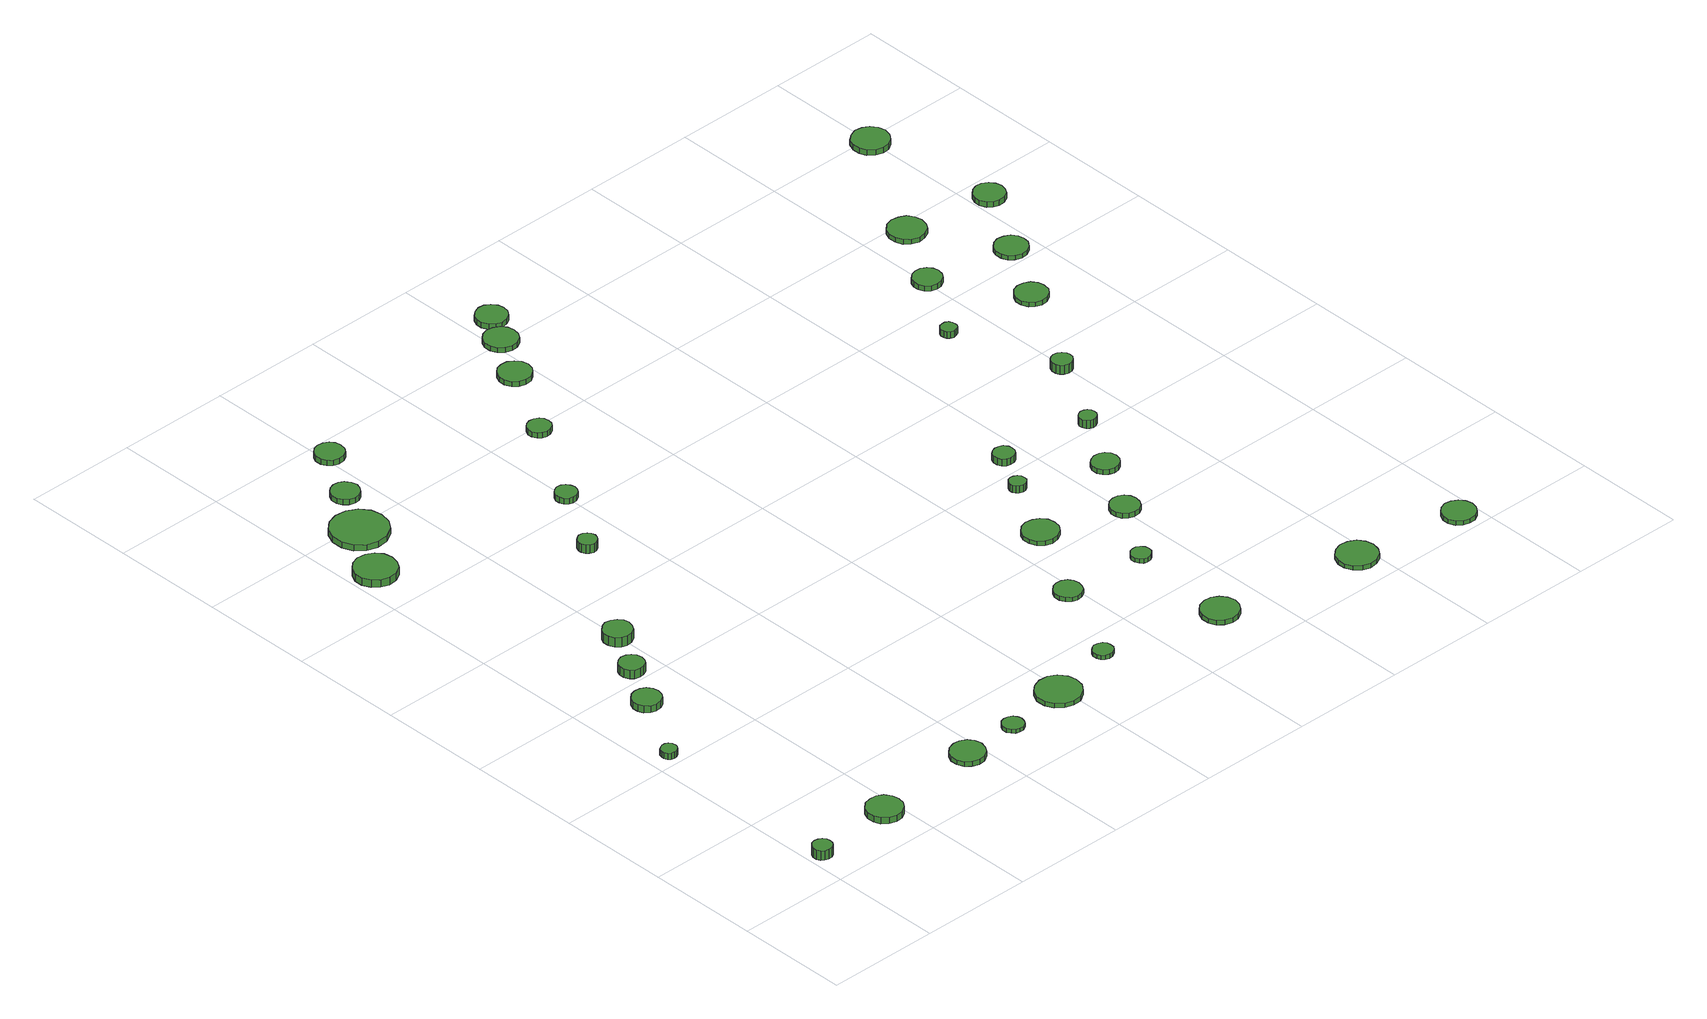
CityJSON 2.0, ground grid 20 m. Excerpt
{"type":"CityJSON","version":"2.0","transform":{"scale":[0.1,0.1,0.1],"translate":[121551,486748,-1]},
"CityObjects":{
"tree1":{"type":"SolitaryVegetationObject","attributes":{"function":"something"},"geometry":[{"type":"MultiSurface","lod":"1","boundaries":[[[0,1,2,3,4,5,6,7,8,9,10,11,12,13,14]],[[15,16,17,18,19,20,21,22,23,24,25,26,27,28,29]],[[0,29,28,1]],[[1,28,27,2]],[[2,27,26,3]],[[3,26,25,4]],[[4,25,24,5]],[[5,24,23,6]],[[6,23,22,7]],[[7,22,21,8]],[[8,21,20,9]],[[9,20,19,10]],[[10,19,18,11]],[[11,18,17,12]],[[12,17,16,13]],[[13,16,15,14]],[[14,15,29,0]]]}]},
"tree2":{"type":"SolitaryVegetationObject","attributes":{"function":"something"},"geometry":[{"type":"MultiSurface","lod":"1","boundaries":[[[30,31,32,33,34,35,36,37,38,39,40,41,42,43,44]],[[45,46,47,48,49,50,51,52,53,54,55,56,57,58,59]],[[30,59,58,31]],[[31,58,57,32]],[[32,57,56,33]],[[33,56,55,34]],[[34,55,54,35]],[[35,54,53,36]],[[36,53,52,37]],[[37,52,51,38]],[[38,51,50,39]],[[39,50,49,40]],[[40,49,48,41]],[[41,48,47,42]],[[42,47,46,43]],[[43,46,45,44]],[[44,45,59,30]]]}]},
"tree3":{"type":"SolitaryVegetationObject","attributes":{"function":"something"},"geometry":[{"type":"MultiSurface","lod":"1","boundaries":[[[60,61,62,63,64,65,66,67,68,69,70,71,72,73,74]],[[75,76,77,78,79,80,81,82,83,84,85,86,87,88,89]],[[60,89,88,61]],[[61,88,87,62]],[[62,87,86,63]],[[63,86,85,64]],[[64,85,84,65]],[[65,84,83,66]],[[66,83,82,67]],[[67,82,81,68]],[[68,81,80,69]],[[69,80,79,70]],[[70,79,78,71]],[[71,78,77,72]],[[72,77,76,73]],[[73,76,75,74]],[[74,75,89,60]]]}]},
"tree4":{"type":"SolitaryVegetationObject","attributes":{"function":"something"},"geometry":[{"type":"MultiSurface","lod":"1","boundaries":[[[90,91,92,93,94,95,96,97,98,99,100,101,102,103,104]],[[105,106,107,108,109,110,111,112,113,114,115,116,117,118,119]],[[90,119,118,91]],[[91,118,117,92]],[[92,117,116,93]],[[93,116,115,94]],[[94,115,114,95]],[[95,114,113,96]],[[96,113,112,97]],[[97,112,111,98]],[[98,111,110,99]],[[99,110,109,100]],[[100,109,108,101]],[[101,108,107,102]],[[102,107,106,103]],[[103,106,105,104]],[[104,105,119,90]]]}]},
"tree5":{"type":"SolitaryVegetationObject","attributes":{"function":"something"},"geometry":[{"type":"MultiSurface","lod":"1","boundaries":[[[120,121,122,123,124,125,126,127,128,129,130,131,132,133,134]],[[135,136,137,138,139,140,141,142,143,144,145,146,147,148,149]],[[120,149,148,121]],[[121,148,147,122]],[[122,147,146,123]],[[123,146,145,124]],[[124,145,144,125]],[[125,144,143,126]],[[126,143,142,127]],[[127,142,141,128]],[[128,141,140,129]],[[129,140,139,130]],[[130,139,138,131]],[[131,138,137,132]],[[132,137,136,133]],[[133,136,135,134]],[[134,135,149,120]]]}]},
"tree6":{"type":"SolitaryVegetationObject","attributes":{"function":"something"},"geometry":[{"type":"MultiSurface","lod":"1","boundaries":[[[150,151,152,153,154,155,156,157,158,159,160,161,162,163,164]],[[165,166,167,168,169,170,171,172,173,174,175,176,177,178,179]],[[150,179,178,151]],[[151,178,177,152]],[[152,177,176,153]],[[153,176,175,154]],[[154,175,174,155]],[[155,174,173,156]],[[156,173,172,157]],[[157,172,171,158]],[[158,171,170,159]],[[159,170,169,160]],[[160,169,168,161]],[[161,168,167,162]],[[162,167,166,163]],[[163,166,165,164]],[[164,165,179,150]]]}]},
"tree7":{"type":"SolitaryVegetationObject","attributes":{"function":"something"},"geometry":[{"type":"MultiSurface","lod":"1","boundaries":[[[180,181,182,183,184,185,186,187,188,189,190,191,192,193,194]],[[195,196,197,198,199,200,201,202,203,204,205,206,207,208,209]],[[180,209,208,181]],[[181,208,207,182]],[[182,207,206,183]],[[183,206,205,184]],[[184,205,204,185]],[[185,204,203,186]],[[186,203,202,187]],[[187,202,201,188]],[[188,201,200,189]],[[189,200,199,190]],[[190,199,198,191]],[[191,198,197,192]],[[192,197,196,193]],[[193,196,195,194]],[[194,195,209,180]]]}]},
"tree8":{"type":"SolitaryVegetationObject","attributes":{"function":"something"},"geometry":[{"type":"MultiSurface","lod":"1","boundaries":[[[210,211,212,213,214,215,216,217,218,219,220,221,222,223,224]],[[225,226,227,228,229,230,231,232,233,234,235,236,237,238,239]],[[210,239,238,211]],[[211,238,237,212]],[[212,237,236,213]],[[213,236,235,214]],[[214,235,234,215]],[[215,234,233,216]],[[216,233,232,217]],[[217,232,231,218]],[[218,231,230,219]],[[219,230,229,220]],[[220,229,228,221]],[[221,228,227,222]],[[222,227,226,223]],[[223,226,225,224]],[[224,225,239,210]]]}]},
"tree9":{"type":"SolitaryVegetationObject","attributes":{"function":"something"},"geometry":[{"type":"MultiSurface","lod":"1","boundaries":[[[240,241,242,243,244,245,246,247,248,249,250,251,252,253,254]],[[255,256,257,258,259,260,261,262,263,264,265,266,267,268,269]],[[240,269,268,241]],[[241,268,267,242]],[[242,267,266,243]],[[243,266,265,244]],[[244,265,264,245]],[[245,264,263,246]],[[246,263,262,247]],[[247,262,261,248]],[[248,261,260,249]],[[249,260,259,250]],[[250,259,258,251]],[[251,258,257,252]],[[252,257,256,253]],[[253,256,255,254]],[[254,255,269,240]]]}]},
"tree10":{"type":"SolitaryVegetationObject","attributes":{"function":"something"},"geometry":[{"type":"MultiSurface","lod":"1","boundaries":[[[270,271,272,273,274,275,276,277,278,279,280,281,282,283,284]],[[285,286,287,288,289,290,291,292,293,294,295,296,297,298,299]],[[270,299,298,271]],[[271,298,297,272]],[[272,297,296,273]],[[273,296,295,274]],[[274,295,294,275]],[[275,294,293,276]],[[276,293,292,277]],[[277,292,291,278]],[[278,291,290,279]],[[279,290,289,280]],[[280,289,288,281]],[[281,288,287,282]],[[282,287,286,283]],[[283,286,285,284]],[[284,285,299,270]]]}]},
"tree11":{"type":"SolitaryVegetationObject","attributes":{"function":"something"},"geometry":[{"type":"MultiSurface","lod":"1","boundaries":[[[300,301,302,303,304,305,306,307,308,309,310,311,312,313,314]],[[315,316,317,318,319,320,321,322,323,324,325,326,327,328,329]],[[300,329,328,301]],[[301,328,327,302]],[[302,327,326,303]],[[303,326,325,304]],[[304,325,324,305]],[[305,324,323,306]],[[306,323,322,307]],[[307,322,321,308]],[[308,321,320,309]],[[309,320,319,310]],[[310,319,318,311]],[[311,318,317,312]],[[312,317,316,313]],[[313,316,315,314]],[[314,315,329,300]]]}]},
"tree12":{"type":"SolitaryVegetationObject","attributes":{"function":"something"},"geometry":[{"type":"MultiSurface","lod":"1","boundaries":[[[330,331,332,333,334,335,336,337,338,339,340,341,342,343,344]],[[345,346,347,348,349,350,351,352,353,354,355,356,357,358,359]],[[330,359,358,331]],[[331,358,357,332]],[[332,357,356,333]],[[333,356,355,334]],[[334,355,354,335]],[[335,354,353,336]],[[336,353,352,337]],[[337,352,351,338]],[[338,351,350,339]],[[339,350,349,340]],[[340,349,348,341]],[[341,348,347,342]],[[342,347,346,343]],[[343,346,345,344]],[[344,345,359,330]]]}]},
"tree13":{"type":"SolitaryVegetationObject","attributes":{"function":"something"},"geometry":[{"type":"MultiSurface","lod":"1","boundaries":[[[360,361,362,363,364,365,366,367,368,369,370,371,372,373,374]],[[375,376,377,378,379,380,381,382,383,384,385,386,387,388,389]],[[360,389,388,361]],[[361,388,387,362]],[[362,387,386,363]],[[363,386,385,364]],[[364,385,384,365]],[[365,384,383,366]],[[366,383,382,367]],[[367,382,381,368]],[[368,381,380,369]],[[369,380,379,370]],[[370,379,378,371]],[[371,378,377,372]],[[372,377,376,373]],[[373,376,375,374]],[[374,375,389,360]]]}]},
"tree14":{"type":"SolitaryVegetationObject","attributes":{"function":"something"},"geometry":[{"type":"MultiSurface","lod":"1","boundaries":[[[390,391,392,393,394,395,396,397,398,399,400,401,402,403,404]],[[405,406,407,408,409,410,411,412,413,414,415,416,417,418,419]],[[390,419,418,391]],[[391,418,417,392]],[[392,417,416,393]],[[393,416,415,394]],[[394,415,414,395]],[[395,414,413,396]],[[396,413,412,397]],[[397,412,411,398]],[[398,411,410,399]],[[399,410,409,400]],[[400,409,408,401]],[[401,408,407,402]],[[402,407,406,403]],[[403,406,405,404]],[[404,405,419,390]]]}]},
"tree15":{"type":"SolitaryVegetationObject","attributes":{"function":"something"},"geometry":[{"type":"MultiSurface","lod":"1","boundaries":[[[420,421,422,423,424,425,426,427,428,429,430,431,432,433,434]],[[435,436,437,438,439,440,441,442,443,444,445,446,447,448,449]],[[420,449,448,421]],[[421,448,447,422]],[[422,447,446,423]],[[423,446,445,424]],[[424,445,444,425]],[[425,444,443,426]],[[426,443,442,427]],[[427,442,441,428]],[[428,441,440,429]],[[429,440,439,430]],[[430,439,438,431]],[[431,438,437,432]],[[432,437,436,433]],[[433,436,435,434]],[[434,435,449,420]]]}]},
"tree16":{"type":"SolitaryVegetationObject","attributes":{"function":"something"},"geometry":[{"type":"MultiSurface","lod":"1","boundaries":[[[450,451,452,453,454,455,456,457,458,459,460,461,462,463,464]],[[465,466,467,468,469,470,471,472,473,474,475,476,477,478,479]],[[450,479,478,451]],[[451,478,477,452]],[[452,477,476,453]],[[453,476,475,454]],[[454,475,474,455]],[[455,474,473,456]],[[456,473,472,457]],[[457,472,471,458]],[[458,471,470,459]],[[459,470,469,460]],[[460,469,468,461]],[[461,468,467,462]],[[462,467,466,463]],[[463,466,465,464]],[[464,465,479,450]]]}]},
"tree17":{"type":"SolitaryVegetationObject","attributes":{"function":"something"},"geometry":[{"type":"MultiSurface","lod":"1","boundaries":[[[480,481,482,483,484,485,486,487,488,489,490,491,492,493,494]],[[495,496,497,498,499,500,501,502,503,504,505,506,507,508,509]],[[480,509,508,481]],[[481,508,507,482]],[[482,507,506,483]],[[483,506,505,484]],[[484,505,504,485]],[[485,504,503,486]],[[486,503,502,487]],[[487,502,501,488]],[[488,501,500,489]],[[489,500,499,490]],[[490,499,498,491]],[[491,498,497,492]],[[492,497,496,493]],[[493,496,495,494]],[[494,495,509,480]]]}]},
"tree18":{"type":"SolitaryVegetationObject","attributes":{"function":"something"},"geometry":[{"type":"MultiSurface","lod":"1","boundaries":[[[510,511,512,513,514,515,516,517,518,519,520,521,522,523,524]],[[525,526,527,528,529,530,531,532,533,534,535,536,537,538,539]],[[510,539,538,511]],[[511,538,537,512]],[[512,537,536,513]],[[513,536,535,514]],[[514,535,534,515]],[[515,534,533,516]],[[516,533,532,517]],[[517,532,531,518]],[[518,531,530,519]],[[519,530,529,520]],[[520,529,528,521]],[[521,528,527,522]],[[522,527,526,523]],[[523,526,525,524]],[[524,525,539,510]]]}]},
"tree19":{"type":"SolitaryVegetationObject","attributes":{"function":"something"},"geometry":[{"type":"MultiSurface","lod":"1","boundaries":[[[540,541,542,543,544,545,546,547,548,549,550,551,552,553,554]],[[555,556,557,558,559,560,561,562,563,564,565,566,567,568,569]],[[540,569,568,541]],[[541,568,567,542]],[[542,567,566,543]],[[543,566,565,544]],[[544,565,564,545]],[[545,564,563,546]],[[546,563,562,547]],[[547,562,561,548]],[[548,561,560,549]],[[549,560,559,550]],[[550,559,558,551]],[[551,558,557,552]],[[552,557,556,553]],[[553,556,555,554]],[[554,555,569,540]]]}]},
"tree20":{"type":"SolitaryVegetationObject","attributes":{"function":"something"},"geometry":[{"type":"MultiSurface","lod":"1","boundaries":[[[570,571,572,573,574,575,576,577,578,579,580,581,582,583,584]],[[585,586,587,588,589,590,591,592,593,594,595,596,597,598,599]],[[570,599,598,571]],[[571,598,597,572]],[[572,597,596,573]],[[573,596,595,574]],[[574,595,594,575]],[[575,594,593,576]],[[576,593,592,577]],[[577,592,591,578]],[[578,591,590,579]],[[579,590,589,580]],[[580,589,588,581]],[[581,588,587,582]],[[582,587,586,583]],[[583,586,585,584]],[[584,585,599,570]]]}]},
"tree21":{"type":"SolitaryVegetationObject","attributes":{"function":"something"},"geometry":[{"type":"MultiSurface","lod":"1","boundaries":[[[600,601,602,603,604,605,606,607,608,609,610,611,612,613,614]],[[615,616,617,618,619,620,621,622,623,624,625,626,627,628,629]],[[600,629,628,601]],[[601,628,627,602]],[[602,627,626,603]],[[603,626,625,604]],[[604,625,624,605]],[[605,624,623,606]],[[606,623,622,607]],[[607,622,621,608]],[[608,621,620,609]],[[609,620,619,610]],[[610,619,618,611]],[[611,618,617,612]],[[612,617,616,613]],[[613,616,615,614]],[[614,615,629,600]]]}]},
"tree22":{"type":"SolitaryVegetationObject","attributes":{"function":"something"},"geometry":[{"type":"MultiSurface","lod":"1","boundaries":[[[630,631,632,633,634,635,636,637,638,639,640,641,642,643,644]],[[645,646,647,648,649,650,651,652,653,654,655,656,657,658,659]],[[630,659,658,631]],[[631,658,657,632]],[[632,657,656,633]],[[633,656,655,634]],[[634,655,654,635]],[[635,654,653,636]],[[636,653,652,637]],[[637,652,651,638]],[[638,651,650,639]],[[639,650,649,640]],[[640,649,648,641]],[[641,648,647,642]],[[642,647,646,643]],[[643,646,645,644]],[[644,645,659,630]]]}]},
"tree23":{"type":"SolitaryVegetationObject","attributes":{"function":"something"},"geometry":[{"type":"MultiSurface","lod":"1","boundaries":[[[660,661,662,663,664,665,666,667,668,669,670,671,672,673,674]],[[675,676,677,678,679,680,681,682,683,684,685,686,687,688,689]],[[660,689,688,661]],[[661,688,687,662]],[[662,687,686,663]],[[663,686,685,664]],[[664,685,684,665]],[[665,684,683,666]],[[666,683,682,667]],[[667,682,681,668]],[[668,681,680,669]],[[669,680,679,670]],[[670,679,678,671]],[[671,678,677,672]],[[672,677,676,673]],[[673,676,675,674]],[[674,675,689,660]]]}]},
"tree24":{"type":"SolitaryVegetationObject","attributes":{"function":"something"},"geometry":[{"type":"MultiSurface","lod":"1","boundaries":[[[690,691,692,693,694,695,696,697,698,699,700,701,702,703,704]],[[705,706,707,708,709,710,711,712,713,714,715,716,717,718,719]],[[690,719,718,691]],[[691,718,717,692]],[[692,717,716,693]],[[693,716,715,694]],[[694,715,714,695]],[[695,714,713,696]],[[696,713,712,697]],[[697,712,711,698]],[[698,711,710,699]],[[699,710,709,700]],[[700,709,708,701]],[[701,708,707,702]],[[702,707,706,703]],[[703,706,705,704]],[[704,705,719,690]]]}]},
"tree25":{"type":"SolitaryVegetationObject","attributes":{"function":"something"},"geometry":[{"type":"MultiSurface","lod":"1","boundaries":[[[720,721,722,723,724,725,726,727,728,729,730,731,732,733,734]],[[735,736,737,738,739,740,741,742,743,744,745,746,747,748,749]],[[720,749,748,721]],[[721,748,747,722]],[[722,747,746,723]],[[723,746,745,724]],[[724,745,744,725]],[[725,744,743,726]],[[726,743,742,727]],[[727,742,741,728]],[[728,741,740,729]],[[729,740,739,730]],[[730,739,738,731]],[[731,738,737,732]],[[732,737,736,733]],[[733,736,735,734]],[[734,735,749,720]]]}]},
"tree26":{"type":"SolitaryVegetationObject","attributes":{"function":"something"},"geometry":[{"type":"MultiSurface","lod":"1","boundaries":[[[750,751,752,753,754,755,756,757,758,759,760,761,762,763,764]],[[765,766,767,768,769,770,771,772,773,774,775,776,777,778,779]],[[750,779,778,751]],[[751,778,777,752]],[[752,777,776,753]],[[753,776,775,754]],[[754,775,774,755]],[[755,774,773,756]],[[756,773,772,757]],[[757,772,771,758]],[[758,771,770,759]],[[759,770,769,760]],[[760,769,768,761]],[[761,768,767,762]],[[762,767,766,763]],[[763,766,765,764]],[[764,765,779,750]]]}]},
"tree27":{"type":"SolitaryVegetationObject","attributes":{"function":"something"},"geometry":[{"type":"MultiSurface","lod":"1","boundaries":[[[780,781,782,783,784,785,786,787,788,789,790,791,792,793,794]],[[795,796,797,798,799,800,801,802,803,804,805,806,807,808,809]],[[780,809,808,781]],[[781,808,807,782]],[[782,807,806,783]],[[783,806,805,784]],[[784,805,804,785]],[[785,804,803,786]],[[786,803,802,787]],[[787,802,801,788]],[[788,801,800,789]],[[789,800,799,790]],[[790,799,798,791]],[[791,798,797,792]],[[792,797,796,793]],[[793,796,795,794]],[[794,795,809,780]]]}]},
"tree28":{"type":"SolitaryVegetationObject","attributes":{"function":"something"},"geometry":[{"type":"MultiSurface","lod":"1","boundaries":[[[810,811,812,813,814,815,816,817,818,819,820,821,822,823,824]],[[825,826,827,828,829,830,831,832,833,834,835,836,837,838,839]],[[810,839,838,811]],[[811,838,837,812]],[[812,837,836,813]],[[813,836,835,814]],[[814,835,834,815]],[[815,834,833,816]],[[816,833,832,817]],[[817,832,831,818]],[[818,831,830,819]],[[819,830,829,820]],[[820,829,828,821]],[[821,828,827,822]],[[822,827,826,823]],[[823,826,825,824]],[[824,825,839,810]]]}]},
"tree29":{"type":"SolitaryVegetationObject","attributes":{"function":"something"},"geometry":[{"type":"MultiSurface","lod":"1","boundaries":[[[840,841,842,843,844,845,846,847,848,849,850,851,852,853,854]],[[855,856,857,858,859,860,861,862,863,864,865,866,867,868,869]],[[840,869,868,841]],[[841,868,867,842]],[[842,867,866,843]],[[843,866,865,844]],[[844,865,864,845]],[[845,864,863,846]],[[846,863,862,847]],[[847,862,861,848]],[[848,861,860,849]],[[849,860,859,850]],[[850,859,858,851]],[[851,858,857,852]],[[852,857,856,853]],[[853,856,855,854]],[[854,855,869,840]]]}]},
"tree30":{"type":"SolitaryVegetationObject","attributes":{"function":"something"},"geometry":[{"type":"MultiSurface","lod":"1","boundaries":[[[870,871,872,873,874,875,876,877,878,879,880,881,882,883,884]],[[885,886,887,888,889,890,891,892,893,894,895,896,897,898,899]],[[870,899,898,871]],[[871,898,897,872]],[[872,897,896,873]],[[873,896,895,874]],[[874,895,894,875]],[[875,894,893,876]],[[876,893,892,877]],[[877,892,891,878]],[[878,891,890,879]],[[879,890,889,880]],[[880,889,888,881]],[[881,888,887,882]],[[882,887,886,883]],[[883,886,885,884]],[[884,885,899,870]]]}]},
"tree31":{"type":"SolitaryVegetationObject","attributes":{"function":"something"},"geometry":[{"type":"MultiSurface","lod":"1","boundaries":[[[900,901,902,903,904,905,906,907,908,909,910,911,912,913,914]],[[915,916,917,918,919,920,921,922,923,924,925,926,927,928,929]],[[900,929,928,901]],[[901,928,927,902]],[[902,927,926,903]],[[903,926,925,904]],[[904,925,924,905]],[[905,924,923,906]],[[906,923,922,907]],[[907,922,921,908]],[[908,921,920,909]],[[909,920,919,910]],[[910,919,918,911]],[[911,918,917,912]],[[912,917,916,913]],[[913,916,915,914]],[[914,915,929,900]]]}]},
"tree32":{"type":"SolitaryVegetationObject","attributes":{"function":"something"},"geometry":[{"type":"MultiSurface","lod":"1","boundaries":[[[930,931,932,933,934,935,936,937,938,939,940,941,942,943,944]],[[945,946,947,948,949,950,951,952,953,954,955,956,957,958,959]],[[930,959,958,931]],[[931,958,957,932]],[[932,957,956,933]],[[933,956,955,934]],[[934,955,954,935]],[[935,954,953,936]],[[936,953,952,937]],[[937,952,951,938]],[[938,951,950,939]],[[939,950,949,940]],[[940,949,948,941]],[[941,948,947,942]],[[942,947,946,943]],[[943,946,945,944]],[[944,945,959,930]]]}]},
"tree33":{"type":"SolitaryVegetationObject","attributes":{"function":"something"},"geometry":[{"type":"MultiSurface","lod":"1","boundaries":[[[960,961,962,963,964,965,966,967,968,969,970,971,972,973,974]],[[975,976,977,978,979,980,981,982,983,984,985,986,987,988,989]],[[960,989,988,961]],[[961,988,987,962]],[[962,987,986,963]],[[963,986,985,964]],[[964,985,984,965]],[[965,984,983,966]],[[966,983,982,967]],[[967,982,981,968]],[[968,981,980,969]],[[969,980,979,970]],[[970,979,978,971]],[[971,978,977,972]],[[972,977,976,973]],[[973,976,975,974]],[[974,975,989,960]]]}]},
"tree34":{"type":"SolitaryVegetationObject","attributes":{"function":"something"},"geometry":[{"type":"MultiSurface","lod":"1","boundaries":[[[990,991,992,993,994,995,996,997,998,999,1000,1001,1002,1003,1004]],[[1005,1006,1007,1008,1009,1010,1011,1012,1013,1014,1015,1016,1017,1018,1019]],[[990,1019,1018,991]],[[991,1018,1017,992]],[[992,1017,1016,993]],[[993,1016,1015,994]],[[994,1015,1014,995]],[[995,1014,1013,996]],[[996,1013,1012,997]],[[997,1012,1011,998]],[[998,1011,1010,999]],[[999,1010,1009,1000]],[[1000,1009,1008,1001]],[[1001,1008,1007,1002]],[[1002,1007,1006,1003]],[[1003,1006,1005,1004]],[[1004,1005,1019,990]]]}]},
"tree35":{"type":"SolitaryVegetationObject","attributes":{"function":"something"},"geometry":[{"type":"MultiSurface","lod":"1","boundaries":[[[1020,1021,1022,1023,1024,1025,1026,1027,1028,1029,1030,1031,1032,1033,1034]],[[1035,1036,1037,1038,1039,1040,1041,1042,1043,1044,1045,1046,1047,1048,1049]],[[1020,1049,1048,1021]],[[1021,1048,1047,1022]],[[1022,1047,1046,1023]],[[1023,1046,1045,1024]],[[1024,1045,1044,1025]],[[1025,1044,1043,1026]],[[1026,1043,1042,1027]],[[1027,1042,1041,1028]],[[1028,1041,1040,1029]],[[1029,1040,1039,1030]],[[1030,1039,1038,1031]],[[1031,1038,1037,1032]],[[1032,1037,1036,1033]],[[1033,1036,1035,1034]],[[1034,1035,1049,1020]]]}]},
"tree36":{"type":"SolitaryVegetationObject","attributes":{"function":"something"},"geometry":[{"type":"MultiSurface","lod":"1","boundaries":[[[1050,1051,1052,1053,1054,1055,1056,1057,1058,1059,1060,1061,1062,1063,1064]],[[1065,1066,1067,1068,1069,1070,1071,1072,1073,1074,1075,1076,1077,1078,1079]],[[1050,1079,1078,1051]],[[1051,1078,1077,1052]],[[1052,1077,1076,1053]],[[1053,1076,1075,1054]],[[1054,1075,1074,1055]],[[1055,1074,1073,1056]],[[1056,1073,1072,1057]],[[1057,1072,1071,1058]],[[1058,1071,1070,1059]],[[1059,1070,1069,1060]],[[1060,1069,1068,1061]],[[1061,1068,1067,1062]],[[1062,1067,1066,1063]],[[1063,1066,1065,1064]],[[1064,1065,1079,1050]]]}]},
"tree37":{"type":"SolitaryVegetationObject","attributes":{"function":"something"},"geometry":[{"type":"MultiSurface","lod":"1","boundaries":[[[1080,1081,1082,1083,1084,1085,1086,1087,1088,1089,1090,1091,1092,1093,1094]],[[1095,1096,1097,1098,1099,1100,1101,1102,1103,1104,1105,1106,1107,1108,1109]],[[1080,1109,1108,1081]],[[1081,1108,1107,1082]],[[1082,1107,1106,1083]],[[1083,1106,1105,1084]],[[1084,1105,1104,1085]],[[1085,1104,1103,1086]],[[1086,1103,1102,1087]],[[1087,1102,1101,1088]],[[1088,1101,1100,1089]],[[1089,1100,1099,1090]],[[1090,1099,1098,1091]],[[1091,1098,1097,1092]],[[1092,1097,1096,1093]],[[1093,1096,1095,1094]],[[1094,1095,1109,1080]]]}]},
"tree38":{"type":"SolitaryVegetationObject","attributes":{"function":"something"}},
"tree39":{"type":"SolitaryVegetationObject","attributes":{"function":"something"},"geometry":[{"type":"MultiSurface","lod":"1","boundaries":[[[1110,1111,1112,1113,1114,1115,1116,1117,1118,1119,1120,1121,1122,1123,1124]],[[1125,1126,1127,1128,1129,1130,1131,1132,1133,1134,1135,1136,1137,1138,1139]],[[1110,1139,1138,1111]],[[1111,1138,1137,1112]],[[1112,1137,1136,1113]],[[1113,1136,1135,1114]],[[1114,1135,1134,1115]],[[1115,1134,1133,1116]],[[1116,1133,1132,1117]],[[1117,1132,1131,1118]],[[1118,1131,1130,1119]],[[1119,1130,1129,1120]],[[1120,1129,1128,1121]],[[1121,1128,1127,1122]],[[1122,1127,1126,1123]],[[1123,1126,1125,1124]],[[1124,1125,1139,1110]]]}]},
"tree40":{"type":"SolitaryVegetationObject","attributes":{"function":"something"},"geometry":[{"type":"MultiSurface","lod":"1","boundaries":[[[1140,1141,1142,1143,1144,1145,1146,1147,1148,1149,1150,1151,1152,1153,1154]],[[1155,1156,1157,1158,1159,1160,1161,1162,1163,1164,1165,1166,1167,1168,1169]],[[1140,1169,1168,1141]],[[1141,1168,1167,1142]],[[1142,1167,1166,1143]],[[1143,1166,1165,1144]],[[1144,1165,1164,1145]],[[1145,1164,1163,1146]],[[1146,1163,1162,1147]],[[1147,1162,1161,1148]],[[1148,1161,1160,1149]],[[1149,1160,1159,1150]],[[1150,1159,1158,1151]],[[1151,1158,1157,1152]],[[1152,1157,1156,1153]],[[1153,1156,1155,1154]],[[1154,1155,1169,1140]]]}]}
},
"vertices":[
[43,67,25],[42,74,25],[38,80,25],[32,83,25],[25,84,25],[18,82,25],[13,77,25],[10,71,25],[10,64,25],[13,57,25],[18,53,25],[25,51,25],[32,51,25],[38,55,25],[42,60,25],[42,60,7],[38,55,7],[32,51,7],[25,51,7],[18,53,7],[13,57,7],[10,64,7],[10,71,7],[13,77,7],[18,82,7],[25,84,7],[32,83,7],[38,80,7],[42,74,7],[43,67,7],
[53,424,19],[52,430,19],[48,435,19],[43,438,19],[38,438,19],[32,436,19],[28,433,19],[26,427,19],[26,422,19],[28,416,19],[32,412,19],[38,411,19],[43,411,19],[48,414,19],[52,419,19],[52,419,7],[48,414,7],[43,411,7],[38,411,7],[32,412,7],[28,416,7],[26,422,7],[26,427,7],[28,433,7],[32,436,7],[38,438,7],[43,438,7],[48,435,7],[52,430,7],[53,424,7],
[204,81,19],[201,93,19],[194,104,19],[183,110,19],[170,111,19],[158,108,19],[148,99,19],[143,87,19],[143,74,19],[148,63,19],[158,54,19],[170,50,19],[183,51,19],[194,58,19],[201,68,19],[201,68,7],[194,58,7],[183,51,7],[170,50,7],[158,54,7],[148,63,7],[143,74,7],[143,87,7],[148,99,7],[158,108,7],[170,111,7],[183,110,7],[194,104,7],[201,93,7],[204,81,7],
[133,546,20],[131,556,20],[125,565,20],[116,570,20],[105,571,20],[96,568,20],[88,561,20],[84,551,20],[84,541,20],[88,532,20],[96,525,20],[105,522,20],[116,523,20],[125,528,20],[131,536,20],[131,536,7],[125,528,7],[116,523,7],[105,522,7],[96,525,7],[88,532,7],[84,541,7],[84,551,7],[88,561,7],[96,568,7],[105,571,7],[116,570,7],[125,565,7],[131,556,7],[133,546,7],
[174,626,23],[172,635,23],[167,642,23],[159,647,23],[150,648,23],[141,645,23],[135,639,23],[131,631,23],[131,622,23],[135,613,23],[141,607,23],[150,605,23],[159,606,23],[167,610,23],[172,617,23],[172,617,7],[167,610,7],[159,606,7],[150,605,7],[141,607,7],[135,613,7],[131,622,7],[131,631,7],[135,639,7],[141,645,7],[150,648,7],[159,647,7],[167,642,7],[172,635,7],[174,626,7],
[81,1089,21],[78,1104,21],[69,1116,21],[56,1123,21],[40,1125,21],[26,1120,21],[15,1110,21],[8,1096,21],[8,1081,21],[15,1067,21],[26,1057,21],[40,1052,21],[56,1054,21],[69,1061,21],[78,1074,21],[78,1074,7],[69,1061,7],[56,1054,7],[40,1052,7],[26,1057,7],[15,1067,7],[8,1081,7],[8,1096,7],[15,1110,7],[26,1120,7],[40,1125,7],[56,1123,7],[69,1116,7],[78,1104,7],[81,1089,7],
[402,102,16],[399,114,16],[392,124,16],[381,130,16],[369,131,16],[357,127,16],[348,119,16],[343,108,16],[343,96,16],[348,84,16],[357,76,16],[369,72,16],[381,73,16],[392,80,16],[399,90,16],[399,90,7],[392,80,7],[381,73,7],[369,72,7],[357,76,7],[348,84,7],[343,96,7],[343,108,7],[348,119,7],[357,127,7],[369,131,7],[381,130,7],[392,124,7],[399,114,7],[402,102,7],
[222,705,25],[220,715,25],[214,723,25],[205,728,25],[194,730,25],[185,726,25],[177,719,25],[173,710,25],[173,700,25],[177,690,25],[185,683,25],[194,680,25],[205,681,25],[214,686,25],[220,695,25],[220,695,7],[214,686,7],[205,681,7],[194,680,7],[185,683,7],[177,690,7],[173,700,7],[173,710,7],[177,719,7],[185,726,7],[194,730,7],[205,728,7],[214,723,7],[220,715,7],[222,705,7],
[151,1185,18],[147,1205,18],[135,1221,18],[117,1231,18],[97,1233,18],[78,1227,18],[63,1214,18],[55,1195,18],[55,1175,18],[63,1156,18],[78,1143,18],[97,1137,18],[117,1139,18],[135,1149,18],[147,1165,18],[147,1165,7],[135,1149,7],[117,1139,7],[97,1137,7],[78,1143,7],[63,1156,7],[55,1175,7],[55,1195,7],[63,1214,7],[78,1227,7],[97,1233,7],[117,1231,7],[135,1221,7],[147,1205,7],[151,1185,7],
[495,109,14],[493,116,14],[489,122,14],[482,126,14],[474,127,14],[467,125,14],[462,120,14],[458,113,14],[458,105,14],[462,98,14],[467,93,14],[474,91,14],[482,91,14],[489,95,14],[493,101,14],[493,101,7],[489,95,7],[482,91,7],[474,91,7],[467,93,7],[462,98,7],[458,105,7],[458,113,7],[462,120,7],[467,125,7],[474,127,7],[482,126,7],[489,122,7],[493,116,7],[495,109,7],
[180,1271,17],[177,1281,17],[171,1290,17],[163,1295,17],[153,1296,17],[143,1293,17],[136,1286,17],[131,1277,17],[131,1266,17],[136,1257,17],[143,1250,17],[153,1247,17],[163,1248,17],[171,1253,17],[177,1262,17],[177,1262,7],[171,1253,7],[163,1248,7],[153,1247,7],[143,1250,7],[136,1257,7],[131,1266,7],[131,1277,7],[136,1286,7],[143,1293,7],[153,1296,7],[163,1295,7],[171,1290,7],[177,1281,7],[180,1271,7],
[348,912,23],[346,919,23],[342,924,23],[336,928,23],[329,929,23],[323,926,23],[318,922,23],[315,915,23],[315,909,23],[318,902,23],[323,898,23],[329,895,23],[336,896,23],[342,900,23],[346,905,23],[346,905,7],[342,900,7],[336,896,7],[329,895,7],[323,898,7],[318,902,7],[315,909,7],[315,915,7],[318,922,7],[323,926,7],[329,929,7],[336,928,7],[342,924,7],[346,919,7],[348,912,7],
[235,1365,17],[233,1375,17],[227,1383,17],[218,1388,17],[208,1389,17],[198,1386,17],[190,1379,17],[186,1370,17],[186,1359,17],[190,1350,17],[198,1343,17],[208,1340,17],[218,1341,17],[227,1346,17],[233,1354,17],[233,1354,7],[227,1346,7],[218,1341,7],[208,1340,7],[198,1343,7],[190,1350,7],[186,1359,7],[186,1370,7],[190,1379,7],[198,1386,7],[208,1389,7],[218,1388,7],[227,1383,7],[233,1375,7],[235,1365,7],
[627,124,15],[624,139,15],[614,153,15],[600,161,15],[584,162,15],[569,157,15],[557,147,15],[550,132,15],[550,115,15],[557,101,15],[569,90,15],[584,85,15],[600,86,15],[614,95,15],[624,108,15],[624,108,7],[614,95,7],[600,86,7],[584,85,7],[569,90,7],[557,101,7],[550,115,7],[550,132,7],[557,147,7],[569,157,7],[584,162,7],[600,161,7],[614,153,7],[624,139,7],[627,124,7],
[419,1032,18],[417,1039,18],[413,1046,18],[406,1050,18],[398,1051,18],[391,1048,18],[385,1043,18],[382,1036,18],[382,1028,18],[385,1021,18],[391,1015,18],[398,1013,18],[406,1014,18],[413,1018,18],[417,1024,18],[417,1024,7],[413,1018,7],[406,1014,7],[398,1013,7],[391,1015,7],[385,1021,7],[382,1028,7],[382,1036,7],[385,1043,7],[391,1048,7],[398,1051,7],[406,1050,7],[413,1046,7],[417,1039,7],[419,1032,7],
[730,154,15],[729,161,15],[725,167,15],[718,170,15],[711,171,15],[704,169,15],[699,164,15],[696,158,15],[696,150,15],[699,144,15],[704,139,15],[711,137,15],[718,137,15],[725,141,15],[729,147,15],[729,147,7],[725,141,7],[718,137,7],[711,137,7],[704,139,7],[699,144,7],[696,150,7],[696,158,7],[699,164,7],[704,169,7],[711,171,7],[718,170,7],[725,167,7],[729,161,7],[730,154,7],
[513,1189,17],[512,1197,17],[507,1204,17],[499,1208,17],[491,1209,17],[483,1207,17],[477,1201,17],[473,1193,17],[473,1185,17],[477,1177,17],[483,1172,17],[491,1169,17],[499,1170,17],[507,1174,17],[512,1181,17],[512,1181,7],[507,1174,7],[499,1170,7],[491,1169,7],[483,1172,7],[477,1177,7],[473,1185,7],[473,1193,7],[477,1201,7],[483,1207,7],[491,1209,7],[499,1208,7],[507,1204,7],[512,1197,7],[513,1189,7],
[809,308,15],[807,318,15],[802,326,15],[793,331,15],[783,332,15],[774,329,15],[766,322,15],[762,313,15],[762,303,15],[766,294,15],[774,287,15],[783,284,15],[793,285,15],[802,290,15],[807,298,15],[807,298,7],[802,290,7],[793,285,7],[783,284,7],[774,287,7],[766,294,7],[762,303,7],[762,313,7],[766,322,7],[774,329,7],[783,332,7],[793,331,7],[802,326,7],[807,318,7],[809,308,7],
[951,106,16],[948,119,16],[940,130,16],[928,137,16],[915,138,16],[902,134,16],[892,125,16],[887,113,16],[887,99,16],[892,87,16],[902,78,16],[915,74,16],[928,75,16],[940,82,16],[948,93,16],[948,93,7],[940,82,7],[928,75,7],[915,74,7],[902,78,7],[892,87,7],[887,99,7],[887,113,7],[892,125,7],[902,134,7],[915,138,7],[928,137,7],[940,130,7],[948,119,7],[951,106,7],
[596,1321,16],[593,1333,16],[586,1342,16],[576,1348,16],[564,1349,16],[553,1346,16],[544,1338,16],[539,1327,16],[539,1315,16],[544,1304,16],[553,1296,16],[564,1293,16],[576,1294,16],[586,1300,16],[593,1309,16],[593,1309,7],[586,1300,7],[576,1294,7],[564,1293,7],[553,1296,7],[544,1304,7],[539,1315,7],[539,1327,7],[544,1338,7],[553,1346,7],[564,1349,7],[576,1348,7],[586,1342,7],[593,1333,7],[596,1321,7],
[894,451,15],[892,464,15],[884,474,15],[873,480,15],[860,482,15],[848,478,15],[838,469,15],[833,458,15],[833,445,15],[838,433,15],[848,424,15],[860,420,15],[873,422,15],[884,428,15],[892,439,15],[892,439,7],[884,428,7],[873,422,7],[860,420,7],[848,424,7],[838,433,7],[833,445,7],[833,458,7],[838,469,7],[848,478,7],[860,482,7],[873,480,7],[884,474,7],[892,464,7],[894,451,7],
[951,299,15],[950,306,15],[945,312,15],[939,316,15],[932,316,15],[925,314,15],[920,309,15],[917,303,15],[917,296,15],[920,289,15],[925,284,15],[932,282,15],[939,283,15],[945,287,15],[950,292,15],[950,292,7],[945,287,7],[939,283,7],[932,282,7],[925,284,7],[920,289,7],[917,296,7],[917,303,7],[920,309,7],[925,314,7],[932,316,7],[939,316,7],[945,312,7],[950,306,7],[951,299,7],
[643,1402,16],[641,1414,16],[634,1423,16],[623,1429,16],[611,1431,16],[600,1427,16],[591,1419,16],[586,1408,16],[586,1396,16],[591,1385,16],[600,1377,16],[611,1373,16],[623,1374,16],[634,1380,16],[641,1390,16],[641,1390,7],[634,1380,7],[623,1374,7],[611,1373,7],[600,1377,7],[591,1385,7],[586,1396,7],[586,1408,7],[591,1419,7],[600,1427,7],[611,1431,7],[623,1429,7],[634,1423,7],[641,1414,7],[643,1402,7],
[672,1455,17],[670,1466,17],[663,1475,17],[654,1481,17],[643,1482,17],[632,1478,17],[624,1471,17],[619,1461,17],[619,1450,17],[624,1439,17],[632,1432,17],[643,1428,17],[654,1430,17],[663,1435,17],[670,1444,17],[670,1444,7],[663,1435,7],[654,1430,7],[643,1428,7],[632,1432,7],[624,1439,7],[619,1450,7],[619,1461,7],[624,1471,7],[632,1478,7],[643,1482,7],[654,1481,7],[663,1475,7],[670,1466,7],[672,1455,7],
[938,565,20],[937,571,20],[933,576,20],[928,579,20],[922,580,20],[916,578,20],[912,574,20],[909,568,20],[909,562,20],[912,557,20],[916,553,20],[922,551,20],[928,551,20],[933,554,20],[937,559,20],[937,559,7],[933,554,7],[928,551,7],[922,551,7],[916,553,7],[912,557,7],[909,562,7],[909,568,7],[912,574,7],[916,578,7],[922,580,7],[928,579,7],[933,576,7],[937,571,7],[938,565,7],
[1029,409,16],[1027,419,16],[1021,428,16],[1012,433,16],[1002,434,16],[992,431,16],[984,424,16],[980,414,16],[980,404,16],[984,394,16],[992,387,16],[1002,384,16],[1012,385,16],[1021,390,16],[1027,399,16],[1027,399,7],[1021,390,7],[1012,385,7],[1002,384,7],[992,387,7],[984,394,7],[980,404,7],[980,414,7],[984,424,7],[992,431,7],[1002,434,7],[1012,433,7],[1021,428,7],[1027,419,7],[1029,409,7],
[978,634,21],[977,641,21],[972,648,21],[966,651,21],[958,652,21],[951,650,21],[945,645,21],[942,638,21],[942,630,21],[945,623,21],[951,618,21],[958,616,21],[966,617,21],[972,620,21],[977,627,21],[977,627,8],[972,620,8],[966,617,8],[958,616,8],[951,618,8],[945,623,8],[942,630,8],[942,638,8],[945,645,8],[951,650,8],[958,652,8],[966,651,8],[972,648,8],[977,641,8],[978,634,8],
[1209,65,16],[1206,79,16],[1198,91,16],[1185,98,16],[1170,100,16],[1157,95,16],[1146,86,16],[1140,72,16],[1140,58,16],[1146,45,16],[1157,35,16],[1170,30,16],[1185,32,16],[1198,39,16],[1206,51,16],[1206,51,8],[1198,39,8],[1185,32,8],[1170,30,8],[1157,35,8],[1146,45,8],[1140,58,8],[1140,72,8],[1146,86,8],[1157,95,8],[1170,100,8],[1185,98,8],[1198,91,8],[1206,79,8],[1209,65,8],
[1085,512,17],[1083,522,17],[1077,530,17],[1069,534,17],[1059,535,17],[1050,532,17],[1042,526,17],[1038,517,17],[1038,507,17],[1042,498,17],[1050,492,17],[1059,489,17],[1069,490,17],[1077,495,17],[1083,502,17],[1083,502,8],[1077,495,8],[1069,490,8],[1059,489,8],[1050,492,8],[1042,498,8],[1038,507,8],[1038,517,8],[1042,526,8],[1050,532,8],[1059,535,8],[1069,534,8],[1077,530,8],[1083,522,8],[1085,512,8],
[1136,614,23],[1135,620,23],[1131,625,23],[1126,628,23],[1120,629,23],[1114,627,23],[1109,623,23],[1106,617,23],[1106,611,23],[1109,605,23],[1114,601,23],[1120,599,23],[1126,600,23],[1131,603,23],[1135,608,23],[1135,608,8],[1131,603,8],[1126,600,8],[1120,599,8],[1114,601,8],[1109,605,8],[1106,611,8],[1106,617,8],[1109,623,8],[1114,627,8],[1120,629,8],[1126,628,8],[1131,625,8],[1135,620,8],[1136,614,8],
[1395,37,17],[1392,49,17],[1385,58,17],[1375,64,17],[1363,66,17],[1352,62,17],[1343,54,17],[1338,43,17],[1338,31,17],[1343,20,17],[1352,12,17],[1363,9,17],[1375,10,17],[1385,16,17],[1392,25,17],[1392,25,9],[1385,16,9],[1375,10,9],[1363,9,9],[1352,12,9],[1343,20,9],[1338,31,9],[1338,43,9],[1343,54,9],[1352,62,9],[1363,66,9],[1375,64,9],[1385,58,9],[1392,49,9],[1395,37,9],
[1146,938,19],[1145,943,19],[1142,948,19],[1137,951,19],[1131,951,19],[1125,950,19],[1121,946,19],[1119,941,19],[1119,935,19],[1121,930,19],[1125,926,19],[1131,924,19],[1137,925,19],[1142,927,19],[1145,932,19],[1145,932,7],[1142,927,7],[1137,925,7],[1131,924,7],[1125,926,7],[1121,930,7],[1119,935,7],[1119,941,7],[1121,946,7],[1125,950,7],[1131,951,7],[1137,951,7],[1142,948,7],[1145,943,7],[1146,938,7],
[1212,748,25],[1211,755,25],[1206,761,25],[1200,765,25],[1193,766,25],[1185,764,25],[1180,759,25],[1177,752,25],[1177,744,25],[1180,738,25],[1185,733,25],[1193,730,25],[1200,731,25],[1206,735,25],[1211,741,25],[1211,741,8],[1206,735,8],[1200,731,8],[1193,730,8],[1185,733,8],[1180,738,8],[1177,744,8],[1177,752,8],[1180,759,8],[1185,764,8],[1193,766,8],[1200,765,8],[1206,761,8],[1211,755,8],[1212,748,8],
[1228,1060,17],[1226,1070,17],[1220,1078,17],[1211,1083,17],[1201,1084,17],[1191,1081,17],[1183,1074,17],[1179,1065,17],[1179,1055,17],[1183,1045,17],[1191,1038,17],[1201,1035,17],[1211,1036,17],[1220,1041,17],[1226,1050,17],[1226,1050,7],[1220,1041,7],[1211,1036,7],[1201,1035,7],[1191,1038,7],[1183,1045,7],[1179,1055,7],[1179,1065,7],[1183,1074,7],[1191,1081,7],[1201,1084,7],[1211,1083,7],[1220,1078,7],[1226,1070,7],[1228,1060,7],
[1320,919,16],[1318,930,16],[1311,940,16],[1301,945,16],[1289,947,16],[1278,943,16],[1270,935,16],[1265,925,16],[1265,913,16],[1270,902,16],[1278,895,16],[1289,891,16],[1301,892,16],[1311,898,16],[1318,907,16],[1318,907,8],[1311,898,8],[1301,892,8],[1289,891,8],[1278,895,8],[1270,902,8],[1265,913,8],[1265,925,8],[1270,935,8],[1278,943,8],[1289,947,8],[1301,945,8],[1311,940,8],[1318,930,8],[1320,919,8],
[1304,1177,16],[1301,1190,16],[1294,1201,16],[1282,1207,16],[1269,1209,16],[1256,1205,16],[1246,1196,16],[1241,1184,16],[1241,1171,16],[1246,1158,16],[1256,1150,16],[1269,1145,16],[1282,1147,16],[1294,1153,16],[1301,1164,16],[1301,1164,7],[1294,1153,7],[1282,1147,7],[1269,1145,7],[1256,1150,7],[1246,1158,7],[1241,1171,7],[1241,1184,7],[1246,1196,7],[1256,1205,7],[1269,1209,7],[1282,1207,7],[1294,1201,7],[1301,1190,7],[1304,1177,7],
[1385,1032,15],[1383,1043,15],[1376,1053,15],[1366,1058,15],[1354,1060,15],[1343,1056,15],[1334,1048,15],[1330,1038,15],[1330,1026,15],[1334,1015,15],[1343,1008,15],[1354,1004,15],[1366,1005,15],[1376,1011,15],[1383,1021,15],[1383,1021,7],[1376,1011,7],[1366,1005,7],[1354,1004,7],[1343,1008,7],[1334,1015,7],[1330,1026,7],[1330,1038,7],[1334,1048,7],[1343,1056,7],[1354,1060,7],[1366,1058,7],[1376,1053,7],[1383,1043,7],[1385,1032,7],
[1457,1157,16],[1454,1168,16],[1448,1177,16],[1438,1183,16],[1427,1184,16],[1417,1180,16],[1409,1173,16],[1404,1163,16],[1404,1152,16],[1409,1141,16],[1417,1134,16],[1427,1131,16],[1438,1132,16],[1448,1137,16],[1454,1146,16],[1454,1146,6],[1448,1137,6],[1438,1132,6],[1427,1131,6],[1417,1134,6],[1409,1141,6],[1404,1152,6],[1404,1163,6],[1409,1173,6],[1417,1180,6],[1427,1184,6],[1438,1183,6],[1448,1177,6],[1454,1168,6],[1457,1157,6],
[1429,1389,16],[1426,1402,16],[1418,1413,16],[1407,1419,16],[1394,1421,16],[1381,1416,16],[1371,1408,16],[1366,1395,16],[1366,1382,16],[1371,1370,16],[1381,1361,16],[1394,1357,16],[1407,1358,16],[1418,1365,16],[1426,1376,16],[1426,1376,6],[1418,1365,6],[1407,1358,6],[1394,1357,6],[1381,1361,6],[1371,1370,6],[1366,1382,6],[1366,1395,6],[1371,1408,6],[1381,1416,6],[1394,1421,6],[1407,1419,6],[1418,1413,6],[1426,1402,6],[1429,1389,6]
]}
